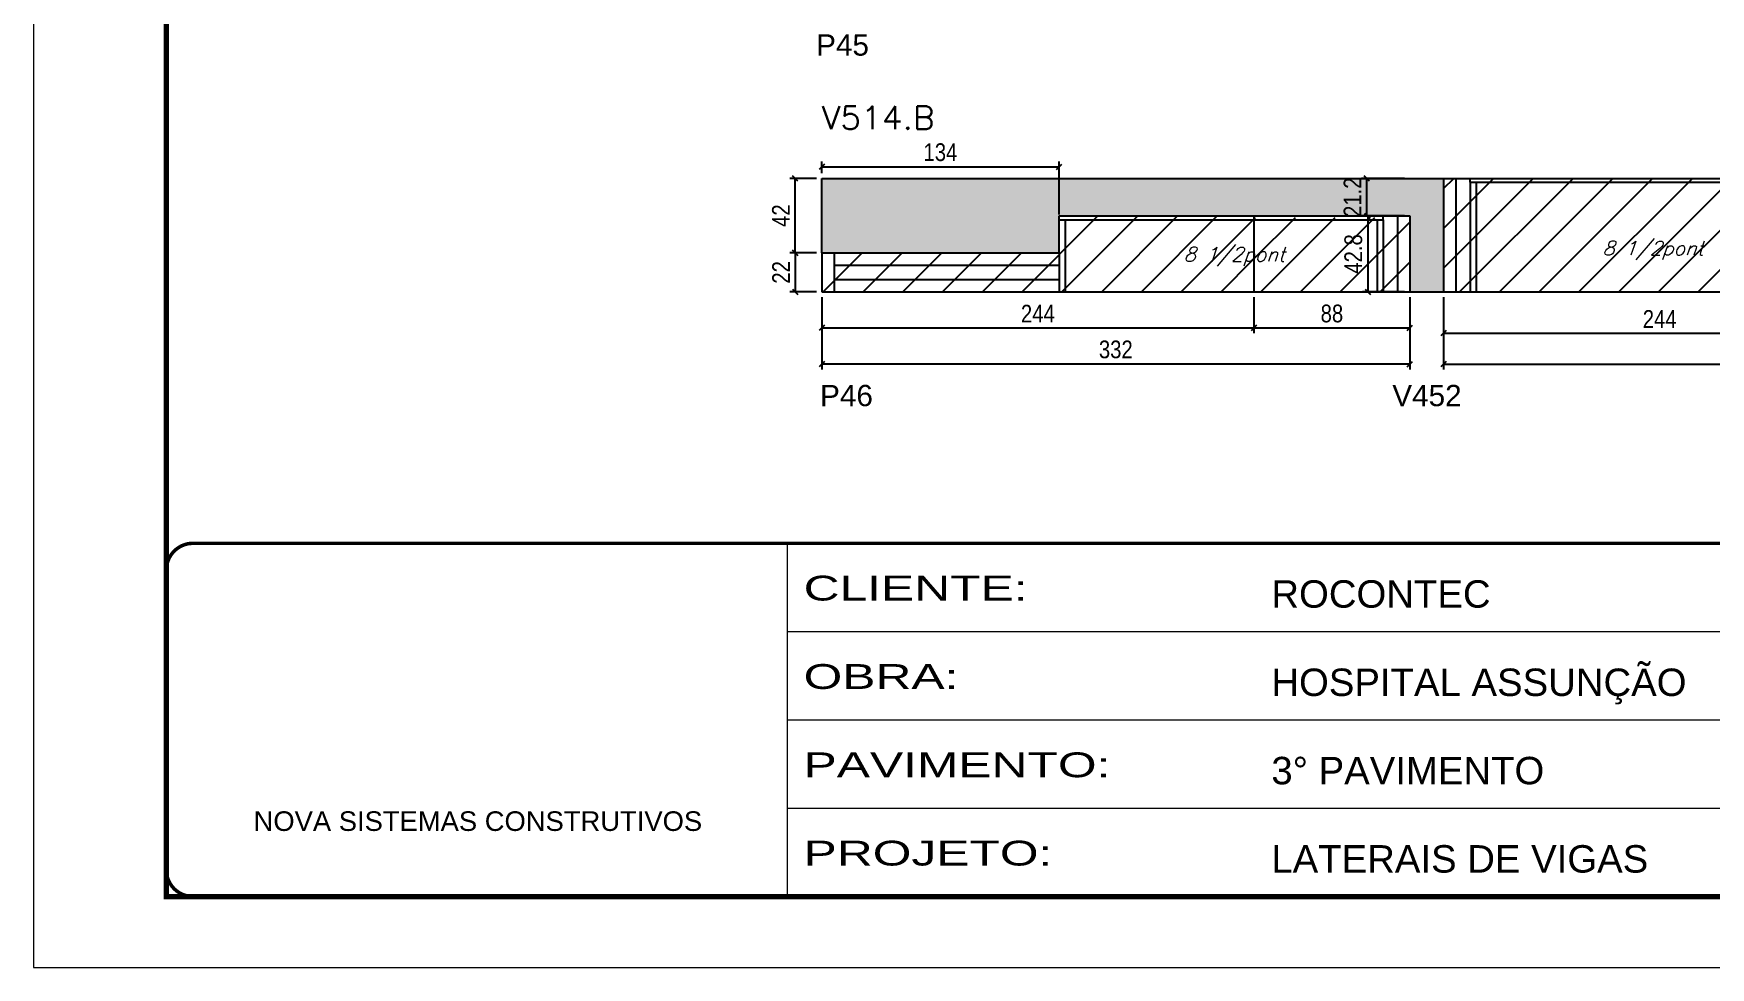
# Model space of a CAD drawing. Extents: x -21493 to -15213, y -12134 to 11887.
# Drawn here: x -21493 to -20547, y 5094 to 5621 of the extents above; entities that cross this region are included whole.
import ezdxf

# ---------------------------------------------------------------- set-up
doc = ezdxf.new("R2010")
doc.units = 0
doc.linetypes.add('CONTINUO', pattern=[0])
doc.linetypes.add('DASHED', pattern=[0.75, 0.5, -0.25])
for name, color, linetype in [('5', 5, 'Continuous'), ('COTA', 241, 'Continuous'), ('Painéis', 200, 'Continuous'), ('Reaproveitamento', 251, 'Continuous'), ('SARR_2.2x7', 40, 'Continuous'), ('SARR_3.5x7', 81, 'Continuous'), ('texto', 7, 'Continuous')]:
    doc.layers.add(name, color=color, linetype=linetype)
for name, color, linetype, lineweight in [('Folhas', 255, 'Continuous', 9), ('SARRAFO DE PRESSAO', 251, 'DASHED', 9), ('Texto Seção', 7, 'Continuous', 15)]:
    doc.layers.add(name, color=color, linetype=linetype, lineweight=lineweight)
doc.styles.add('ARIAL', font='arial.ttf')
doc.styles.add('COTA TECNICA', font='techl___.ttf', dxfattribs={"height": 10})
doc.styles.add('REGUA-120', font='ROMANS.shx', dxfattribs={"height": 15})
doc.styles.add('Romans', font='romans.shx')
doc.styles.get("Standard").update_dxf_attribs({"font": 'arial.ttf'})
doc.styles.add('Tecnologia', font='')
doc.styles.get('Tecnologia').set_extended_font_data('Forgotten Futurist')
doc.dimstyles.new('PAINEL', dxfattribs={"dimtxt": 10, "dimasz": 3, "dimexe": 3, "dimexo": 3, "dimgap": 3, "dimtad": 1, "dimdec": 1, "dimzin": 12, "dimdsep": 46, "dimtxsty": 'COTA TECNICA', "dimblk1": 'OBLIQUE', "dimblk2": 'OBLIQUE', "dimsah": 1, "dimcen": 0.9, "dimclrd": 4, "dimclre": 4, "dimclrt": 240, "dimadec": 1, "dimazin": 3, "dimtfac": 1, "dimtdec": 1, "dimtmove": 0, "dimatfit": 3, "dimfxl": 1, "dimtolj": 1, "dimtzin": 12, "dimarcsym": 0})
pattern_1 = [(45, (-150208.546, -26990.572), (-11.2253202, 11.2253202), [])]

# ---------------------------------------------------------------- blocks, each defined once
blk = doc.blocks.new('_Oblique')
at = {"color": 0, "linetype": 'ByBlock', "lineweight": -2}
blk.add_line((-0.5, -0.5), (0.5, 0.5), dxfattribs=at)
blk = doc.blocks.new('*D542')
at = {"layer": 'COTA', "color": 4, "linetype": 'ByBlock', "lineweight": -2, "transparency": 16777216}
for p, q in [((-21051.51, 5497.43), (-21066.46, 5497.43)), ((-21063.46, 5497.43), (-21063.46, 5475.43)), ((-21051.51, 5475.43), (-21066.46, 5475.43))]:
    blk.add_line(p, q, dxfattribs=at)
at = {"layer": 'Defpoints', "color": 0, "linetype": 'ByBlock', "transparency": 16777216}
for p in [(-21048.51, 5497.43), (-21063.46, 5475.43), (-21048.51, 5475.43)]:
    blk.add_point(p, dxfattribs=at)
at = {"layer": 'COTA', "color": 4, "linetype": 'ByBlock', "lineweight": -2, "transparency": 16777216, "xscale": 3, "yscale": 3, "zscale": 3}
for p, rotation in [((-21063.46, 5497.43), 90), ((-21063.46, 5475.43), 270)]:
    blk.add_blockref('_Oblique', p, dxfattribs=dict(at, rotation=rotation))
at = {"layer": 'COTA', "color": 240, "linetype": 'ByBlock', "transparency": 16777216, "insert": (-21071.46, 5486.43), "char_height": 10, "attachment_point": 5, "rotation": 90, "style": 'COTA TECNICA'}
blk.add_mtext('\\A1;22', dxfattribs=at)
blk = doc.blocks.new('*D543')
at = {"layer": 'COTA', "color": 4, "linetype": 'ByBlock', "lineweight": -2, "transparency": 16777216}
for p, q in [((-20719.52, 5518.23), (-20743.33, 5518.23)), ((-20740.33, 5518.23), (-20740.33, 5475.43)), ((-20719.52, 5475.43), (-20743.33, 5475.43))]:
    blk.add_line(p, q, dxfattribs=at)
at = {"layer": 'Defpoints', "color": 0, "linetype": 'ByBlock', "transparency": 16777216}
for p in [(-20716.52, 5518.23), (-20740.33, 5475.43), (-20716.52, 5475.43)]:
    blk.add_point(p, dxfattribs=at)
at = {"layer": 'COTA', "color": 4, "linetype": 'ByBlock', "lineweight": -2, "transparency": 16777216, "xscale": 3, "yscale": 3, "zscale": 3}
for p, rotation in [((-20740.33, 5518.23), 90), ((-20740.33, 5475.43), 270)]:
    blk.add_blockref('_Oblique', p, dxfattribs=dict(at, rotation=rotation))
at = {"layer": 'COTA', "color": 240, "linetype": 'ByBlock', "transparency": 16777216, "insert": (-20748.42, 5496.83), "char_height": 10, "attachment_point": 5, "rotation": 90, "style": 'COTA TECNICA'}
blk.add_mtext('\\A1;42.8', dxfattribs=at)
blk = doc.blocks.new('*D544')
at = {"layer": 'COTA', "color": 4, "linetype": 'ByBlock', "lineweight": -2, "transparency": 16777216}
for p, q in [((-20697.51, 5472.43), (-20697.51, 5449.07)), ((-20453.51, 5472.43), (-20453.51, 5449.07)), ((-20697.51, 5452.07), (-20453.51, 5452.07))]:
    blk.add_line(p, q, dxfattribs=at)
at = {"layer": 'Defpoints', "color": 0, "linetype": 'ByBlock', "transparency": 16777216}
for p in [(-20697.51, 5475.43), (-20453.51, 5475.43), (-20453.51, 5452.07)]:
    blk.add_point(p, dxfattribs=at)
at = {"layer": 'COTA', "color": 4, "linetype": 'ByBlock', "lineweight": -2, "transparency": 16777216, "xscale": 3, "yscale": 3, "zscale": 3, "rotation": 180}
blk.add_blockref('_Oblique', (-20697.51, 5452.07), dxfattribs=at)
at = {"layer": 'COTA', "color": 4, "linetype": 'ByBlock', "lineweight": -2, "transparency": 16777216, "xscale": 3, "yscale": 3, "zscale": 3}
blk.add_blockref('_Oblique', (-20453.51, 5452.07), dxfattribs=at)
at = {"layer": 'COTA', "color": 240, "linetype": 'ByBlock', "transparency": 16777216, "insert": (-20575.51, 5460.14), "char_height": 10, "attachment_point": 5, "style": 'COTA TECNICA'}
blk.add_mtext('\\A1;244', dxfattribs=at)
blk = doc.blocks.new('*D556')
at = {"layer": 'COTA', "color": 4, "linetype": 'ByBlock', "lineweight": -2, "transparency": 16777216}
for p, q in [((-21048.51, 5472.43), (-21048.51, 5431.7)), ((-20716.51, 5472.43), (-20716.51, 5431.7)), ((-20716.51, 5434.7), (-21048.51, 5434.7))]:
    blk.add_line(p, q, dxfattribs=at)
at = {"layer": 'Defpoints', "color": 0, "linetype": 'ByBlock', "transparency": 16777216}
for p in [(-21048.51, 5475.43), (-20716.51, 5475.43), (-21048.51, 5434.7)]:
    blk.add_point(p, dxfattribs=at)
at = {"layer": 'COTA', "color": 4, "linetype": 'ByBlock', "lineweight": -2, "transparency": 16777216, "xscale": 3, "yscale": 3, "zscale": 3, "rotation": 180}
blk.add_blockref('_Oblique', (-21048.51, 5434.7), dxfattribs=at)
at = {"layer": 'COTA', "color": 4, "linetype": 'ByBlock', "lineweight": -2, "transparency": 16777216, "xscale": 3, "yscale": 3, "zscale": 3}
blk.add_blockref('_Oblique', (-20716.51, 5434.7), dxfattribs=at)
at = {"layer": 'COTA', "color": 240, "linetype": 'ByBlock', "transparency": 16777216, "insert": (-20882.51, 5442.92), "char_height": 10, "attachment_point": 5, "style": 'COTA TECNICA'}
blk.add_mtext('\\A1;332', dxfattribs=at)
blk = doc.blocks.new('*D557')
at = {"layer": 'COTA', "color": 4, "linetype": 'ByBlock', "lineweight": -2, "transparency": 16777216}
for p, q in [((-21048.51, 5472.43), (-21048.51, 5452.08)), ((-20804.51, 5472.43), (-20804.51, 5452.08)), ((-21048.51, 5455.08), (-20804.51, 5455.08))]:
    blk.add_line(p, q, dxfattribs=at)
at = {"layer": 'Defpoints', "color": 0, "linetype": 'ByBlock', "transparency": 16777216}
for p in [(-21048.51, 5475.43), (-20804.51, 5475.43), (-20804.51, 5455.08)]:
    blk.add_point(p, dxfattribs=at)
at = {"layer": 'COTA', "color": 4, "linetype": 'ByBlock', "lineweight": -2, "transparency": 16777216, "xscale": 3, "yscale": 3, "zscale": 3, "rotation": 180}
blk.add_blockref('_Oblique', (-21048.51, 5455.08), dxfattribs=at)
at = {"layer": 'COTA', "color": 4, "linetype": 'ByBlock', "lineweight": -2, "transparency": 16777216, "xscale": 3, "yscale": 3, "zscale": 3}
blk.add_blockref('_Oblique', (-20804.51, 5455.08), dxfattribs=at)
at = {"layer": 'COTA', "color": 240, "linetype": 'ByBlock', "transparency": 16777216, "insert": (-20926.51, 5463.16), "char_height": 10, "attachment_point": 5, "style": 'COTA TECNICA'}
blk.add_mtext('\\A1;244', dxfattribs=at)
blk = doc.blocks.new('*D558')
at = {"layer": 'COTA', "color": 4, "linetype": 'ByBlock', "lineweight": -2, "transparency": 16777216}
for p, q in [((-20804.51, 5472.43), (-20804.51, 5452.08)), ((-20716.52, 5472.43), (-20716.52, 5452.08)), ((-20804.51, 5455.08), (-20716.52, 5455.08))]:
    blk.add_line(p, q, dxfattribs=at)
at = {"layer": 'Defpoints', "color": 0, "linetype": 'ByBlock', "transparency": 16777216}
for p in [(-20804.51, 5475.43), (-20716.52, 5475.43), (-20716.52, 5455.08)]:
    blk.add_point(p, dxfattribs=at)
at = {"layer": 'COTA', "color": 4, "linetype": 'ByBlock', "lineweight": -2, "transparency": 16777216, "xscale": 3, "yscale": 3, "zscale": 3, "rotation": 180}
blk.add_blockref('_Oblique', (-20804.51, 5455.08), dxfattribs=at)
at = {"layer": 'COTA', "color": 4, "linetype": 'ByBlock', "lineweight": -2, "transparency": 16777216, "xscale": 3, "yscale": 3, "zscale": 3}
blk.add_blockref('_Oblique', (-20716.52, 5455.08), dxfattribs=at)
at = {"layer": 'COTA', "color": 240, "linetype": 'ByBlock', "transparency": 16777216, "insert": (-20760.52, 5463.18), "char_height": 10, "attachment_point": 5, "style": 'COTA TECNICA'}
blk.add_mtext('\\A1;88', dxfattribs=at)
blk = doc.blocks.new('*D560')
at = {"layer": 'COTA', "color": 4, "linetype": 'ByBlock', "lineweight": -2, "transparency": 16777216}
for p, q in [((-21048.51, 5542.43), (-21048.51, 5548.95)), ((-20914.51, 5519.03), (-20914.51, 5548.95)), ((-21048.51, 5545.95), (-20914.51, 5545.95))]:
    blk.add_line(p, q, dxfattribs=at)
at = {"layer": 'Defpoints', "color": 0, "linetype": 'ByBlock', "transparency": 16777216}
for p in [(-21048.51, 5539.43), (-20914.51, 5545.95), (-20914.51, 5516.03)]:
    blk.add_point(p, dxfattribs=at)
at = {"layer": 'COTA', "color": 4, "linetype": 'ByBlock', "lineweight": -2, "transparency": 16777216, "xscale": 3, "yscale": 3, "zscale": 3, "rotation": 180}
blk.add_blockref('_Oblique', (-21048.51, 5545.95), dxfattribs=at)
at = {"layer": 'COTA', "color": 4, "linetype": 'ByBlock', "lineweight": -2, "transparency": 16777216, "xscale": 3, "yscale": 3, "zscale": 3}
blk.add_blockref('_Oblique', (-20914.51, 5545.95), dxfattribs=at)
at = {"layer": 'COTA', "color": 240, "linetype": 'ByBlock', "transparency": 16777216, "insert": (-20981.51, 5554.17), "char_height": 10, "attachment_point": 5, "style": 'COTA TECNICA'}
blk.add_mtext('\\A1;134', dxfattribs=at)
blk = doc.blocks.new('*D561')
at = {"layer": 'COTA', "color": 4, "linetype": 'ByBlock', "lineweight": -2, "transparency": 16777216}
for p, q in [((-21051.51, 5539.43), (-21066.46, 5539.43)), ((-21063.46, 5497.43), (-21063.46, 5539.43)), ((-21051.51, 5497.43), (-21066.46, 5497.43))]:
    blk.add_line(p, q, dxfattribs=at)
at = {"layer": 'Defpoints', "color": 0, "linetype": 'ByBlock', "transparency": 16777216}
for p in [(-21063.46, 5539.43), (-21048.51, 5539.43), (-21048.51, 5497.43)]:
    blk.add_point(p, dxfattribs=at)
at = {"layer": 'COTA', "color": 4, "linetype": 'ByBlock', "lineweight": -2, "transparency": 16777216, "xscale": 3, "yscale": 3, "zscale": 3}
for p, rotation in [((-21063.46, 5539.43), 90), ((-21063.46, 5497.43), 270)]:
    blk.add_blockref('_Oblique', p, dxfattribs=dict(at, rotation=rotation))
at = {"layer": 'COTA', "color": 240, "linetype": 'ByBlock', "transparency": 16777216, "insert": (-21071.54, 5518.43), "char_height": 10, "attachment_point": 5, "rotation": 90, "style": 'COTA TECNICA'}
blk.add_mtext('\\A1;42', dxfattribs=at)
blk = doc.blocks.new('*D562')
at = {"layer": 'COTA', "color": 4, "linetype": 'ByBlock', "lineweight": -2, "transparency": 16777216}
for p, q in [((-20719.52, 5539.43), (-20743.86, 5539.43)), ((-20740.86, 5518.23), (-20740.86, 5539.43)), ((-20719.52, 5518.23), (-20743.86, 5518.23))]:
    blk.add_line(p, q, dxfattribs=at)
at = {"layer": 'Defpoints', "color": 0, "linetype": 'ByBlock', "transparency": 16777216}
for p in [(-20740.86, 5539.43), (-20716.52, 5539.43), (-20716.52, 5518.23)]:
    blk.add_point(p, dxfattribs=at)
at = {"layer": 'COTA', "color": 4, "linetype": 'ByBlock', "lineweight": -2, "transparency": 16777216, "xscale": 3, "yscale": 3, "zscale": 3}
for p, rotation in [((-20740.86, 5539.43), 90), ((-20740.86, 5518.23), 270)]:
    blk.add_blockref('_Oblique', p, dxfattribs=dict(at, rotation=rotation))
at = {"layer": 'COTA', "color": 240, "linetype": 'ByBlock', "transparency": 16777216, "insert": (-20748.92, 5528.83), "char_height": 10, "attachment_point": 5, "rotation": 90, "style": 'COTA TECNICA'}
blk.add_mtext('\\A1;21.2', dxfattribs=at)
blk = doc.blocks.new('*D585')
at = {"layer": 'COTA', "color": 4, "linetype": 'ByBlock', "lineweight": -2, "transparency": 16777216}
for p, q in [((-20697.51, 5472.43), (-20697.51, 5431.7)), ((-20338.52, 5472.43), (-20338.52, 5431.7)), ((-20697.51, 5434.7), (-20338.52, 5434.7))]:
    blk.add_line(p, q, dxfattribs=at)
at = {"layer": 'Defpoints', "color": 0, "linetype": 'ByBlock', "transparency": 16777216}
for p in [(-20697.51, 5475.43), (-20338.52, 5475.43), (-20338.52, 5434.7)]:
    blk.add_point(p, dxfattribs=at)
at = {"layer": 'COTA', "color": 4, "linetype": 'ByBlock', "lineweight": -2, "transparency": 16777216, "xscale": 3, "yscale": 3, "zscale": 3, "rotation": 180}
blk.add_blockref('_Oblique', (-20697.51, 5434.7), dxfattribs=at)
at = {"layer": 'COTA', "color": 4, "linetype": 'ByBlock', "lineweight": -2, "transparency": 16777216, "xscale": 3, "yscale": 3, "zscale": 3}
blk.add_blockref('_Oblique', (-20338.52, 5434.7), dxfattribs=at)
at = {"layer": 'COTA', "color": 240, "linetype": 'ByBlock', "transparency": 16777216, "insert": (-20518.01, 5442.95), "char_height": 10, "attachment_point": 5, "style": 'COTA TECNICA'}
blk.add_mtext('\\A1;359', dxfattribs=at)
blk = doc.blocks.new('9999999999')
at = {"color": 30, "linetype": 'CONTINUO'}
for p, q in [((98564.56, 34230.21), (98564.56, 34429.45)), ((98564.56, 34379.64), (99583.98, 34379.64)), ((98564.56, 34329.83), (99487.98, 34329.83)), ((98564.56, 34280.02), (99487.98, 34280.02))]:
    blk.add_line(p, q, dxfattribs=at)
at = {"color": 30, "linetype": 'CONTINUO', "const_width": 2}
blk.add_lwpolyline([(99583.98, 34230.21), (99583.98, 34414.45, 0.414214), (99568.98, 34429.45), (98228.98, 34429.45, 0.414214), (98213.98, 34414.45), (98213.98, 34245.21, 0.414214), (98228.98, 34230.21), (99583.98, 34230.21)], format="xyb", dxfattribs=at)
at = {"layer": 'Folhas'}
blk.add_lwpolyline([(98138.98, 34190.21), (99623.98, 34190.21), (99623.98, 35240.21), (98138.98, 35240.21)], close=True, dxfattribs=at)
at = {"layer": 'Folhas', "color": 30, "const_width": 3}
blk.add_lwpolyline([(98213.98, 34230.21), (99583.98, 34230.21), (99583.98, 35200.21), (98213.98, 35200.21)], close=True, dxfattribs=at)
at = {"color": 7, "linetype": 'Continuous', "ltscale": 5, "style": 'ARIAL'}
for s, height, p in [('ROCONTEC', 15.483, (98837.68, 34393.13)), ('HOSPITAL ASSUNÇÃO', 15.4829, (98837.68, 34343.32)), ('3° PAVIMENTO', 15.4829, (98837.68, 34293.51)), ('NOVA SISTEMAS CONSTRUTIVOS', 11.0592, (98263.19, 34267.21)), ('LATERAIS DE VIGAS', 15.4829, (98837.68, 34243.7))]:
    blk.add_text(s, height=height, dxfattribs=at).set_placement(p)
at = {"layer": 'Folhas', "color": 7, "style": 'Tecnologia', "width": 1.5}
for s, p in [('CLIENTE:', (98573.65, 34397.17)), ('OBRA:', (98573.65, 34347.31)), ('PAVIMENTO:', (98573.65, 34297.5)), ('PROJETO:', (98573.65, 34247.69))]:
    blk.add_text(s, height=14, dxfattribs=at).set_placement(p)

msp = doc.modelspace()

# ---------------------------------------------------------------- hatches: boundary and pattern name
at = {"layer": 'COTA', "linetype": 'ByBlock'}
h = msp.add_hatch(dxfattribs=at)
h.set_pattern_fill('AR-CONC', color=256, scale=0.03)
h.set_pattern_definition([(50, (-150208.5458, -26989.772), (5.46554007, -0.47817257), [0.5715, -6.2865]), (355, (-150208.546, -26989.772), (-1.05730264, 5.73170536), [0.4572, -5.02921753]), (100.4514447, (-150208.0903, -26989.812), (4.40823741, 5.25353256), [0.48570026, -5.34270734]), (46.1842, (-150208.546, -26988.248), (8.13237123, -1.26126984), [0.85725, -9.42975]), (96.6355576, (-150207.868, -26988.353), (7.122124, 7.42278374), [0.7285507, -8.01406824]), (351.184151, (-150208.546, -26988.248), (7.122124, 7.42278374), [0.685799, -7.54379196]), (21, (-150207.7838, -26988.629), (4.54843174, -3.06795595), [0.5715, -6.2865]), (326, (-150207.784, -26988.629), (1.85406085, 5.52563898), [0.4572, -5.0292]), (71.451445, (-150207.4047, -26988.885), (6.40249258, 2.45768307), [0.48570026, -5.34269813]), (37.5, (-150208.5458, -26989.7722), (0.092658098, 2.536651166), [0, -4.96824, 0, -5.1054, 0, -5.04825]), (7.5, (-150208.5458, -26989.7722), (2.004589875, 3.005417245), [0, -2.91084, 0, -4.85394, 0, -1.92405]), (327.5, (-150210.245, -26989.7722), (4.067717855, -0.17186232), [0, -1.905, 0, -5.9436, 0, -7.8867]), (317.5, (-150211.007, -26989.7722), (4.44387544, 0.76279473), [0, -2.4765, 0, -3.94716, 0, -5.6007])])
h.paths.add_polyline_path([(-21048.51, 5539.43), (-21048.51, 5497.43), (-20914.51, 5497.43), (-20914.51, 5518.23), (-20716.52, 5518.23), (-20716.52, 5475.43), (-20697.51, 5475.43), (-20697.51, 5539.43)])
at = {"layer": 'Reaproveitamento', "linetype": 'ByBlock'}
h = msp.add_hatch(dxfattribs=at)
h.set_pattern_fill('ANSI31', color=256, scale=5)
h.set_pattern_definition(pattern_1)
h.paths.add_polyline_path([(-20697.51, 5539.43), (-20697.51, 5475.43), (-20453.51, 5475.43), (-20453.51, 5539.43)])
h.paths.add_polyline_path([(-20615.68, 5490.77), (-20548.06, 5490.77), (-20542.56, 5506.74), (-20610.18, 5506.74)], flags=24)
h = msp.add_hatch(dxfattribs=at)
h.set_pattern_fill('ANSI31', color=256, scale=5)
h.set_pattern_definition(pattern_1)
h.paths.add_polyline_path([(-20914.51, 5518.23), (-20914.51, 5497.43), (-21048.51, 5497.43), (-21048.51, 5475.43), (-20804.51, 5475.43), (-20804.51, 5518.23)])
h.paths.add_polyline_path([(-20852.05, 5487.31), (-20784.44, 5487.31), (-20778.94, 5503.28), (-20846.55, 5503.28)], flags=9)
h = msp.add_hatch(dxfattribs=at)
h.set_pattern_fill('ANSI31', color=256, scale=5)
h.set_pattern_definition(pattern_1)
h.paths.add_polyline_path([(-20716.52, 5517.43), (-20804.51, 5517.43), (-20804.51, 5475.43), (-20716.52, 5475.43)])
h.paths.add_polyline_path([(-20738.54, 5486.05), (-20738.54, 5507.63), (-20759.13, 5507.63), (-20759.13, 5486.05)], flags=24)

# ---------------------------------------------------------------- linework, layer by layer
at = {"layer": 'COTA', "linetype": 'ByBlock'}
for p, q in [((-21048.51, 5497.43), (-21048.51, 5539.43)), ((-21048.51, 5539.43), (-20697.51, 5539.43)), ((-20716.51, 5475.43), (-20697.51, 5475.43))]:
    msp.add_line(p, q, dxfattribs=at)
at = {"layer": 'Painéis', "linetype": 'ByBlock'}
for p, q in [((-20697.51, 5539.43), (-20338.52, 5539.43)), ((-20697.51, 5539.43), (-20697.51, 5475.43)), ((-20914.51, 5518.23), (-20716.51, 5518.23)), ((-20914.51, 5497.43), (-20914.51, 5518.23)), ((-20804.51, 5518.23), (-20804.51, 5475.43)), ((-20716.52, 5518.23), (-20716.52, 5475.43)), ((-21048.51, 5497.43), (-20914.51, 5497.43)), ((-21048.51, 5497.43), (-21048.51, 5475.43)), ((-21048.51, 5475.43), (-20716.51, 5475.43)), ((-20697.51, 5475.43), (-20338.52, 5475.43))]:
    msp.add_line(p, q, dxfattribs=at)
at = {"layer": 'SARR_2.2x7', "linetype": 'Continuous', "ltscale": 50}
for p, q in [((-20690.51, 5539.43), (-20690.51, 5475.43)), ((-20682.51, 5537.23), (-20682.51, 5539.43)), ((-20682.51, 5537.23), (-20453.51, 5537.23)), ((-20914.51, 5516.03), (-20731.51, 5516.03)), ((-20731.51, 5516.03), (-20731.51, 5518.23)), ((-20723.51, 5518.23), (-20723.51, 5475.43)), ((-21041.51, 5497.43), (-21041.51, 5475.43)), ((-21041.51, 5490.43), (-20914.51, 5490.43)), ((-21041.51, 5482.43), (-20914.51, 5482.43))]:
    msp.add_line(p, q, dxfattribs=at)
at = {"layer": 'SARR_3.5x7'}
for p, q in [((-20682.51, 5537.23), (-20682.51, 5475.43)), ((-20679.01, 5537.23), (-20679.01, 5475.43)), ((-20911.01, 5516.03), (-20911.01, 5475.43)), ((-20735.01, 5516.03), (-20735.01, 5475.43)), ((-20731.51, 5516.03), (-20731.51, 5475.43)), ((-20914.51, 5497.43), (-20914.51, 5475.43))]:
    msp.add_line(p, q, dxfattribs=at)

# ---------------------------------------------------------------- block references
at = {"layer": 'SARRAFO DE PRESSAO', "color": 6, "linetype": 'ByBlock'}
msp.add_blockref('9999999999', (-119632.39, -29095.85), dxfattribs=at)

# ---------------------------------------------------------------- texts
at = {"layer": '5', "linetype": 'Continuous'}
for s, rotation, p in [('P45', 0.00004, (-21051.68, 5608.68)), ('P46', 359.99996, (-21049.45, 5410.96)), ('V452', 359.99996, (-20726.45, 5410.96))]:
    msp.add_text(s, height=12, rotation=rotation, dxfattribs=at).set_placement(p)
at = {"layer": 'texto', "color": 2, "char_height": 8, "attachment_point": 5, "style": 'Romans'}
for insert in [(-20815.69, 5495.29), (-20579.31, 5498.76)]:
    msp.add_mtext('{\\Q19;\\C256;8 1/2pont}', dxfattribs=dict(at, insert=insert))
at = {"layer": 'Texto Seção', "style": 'REGUA-120', "width": 1.05}
msp.add_text('V514.B', height=13, dxfattribs=at).set_placement((-21048.51, 5567.12))

# ---------------------------------------------------------------- dimensions: what is measured, and where the dimension line sits
at = {"layer": 'COTA', "linetype": 'ByBlock'}
for base, p1, p2, picture, middle in [((-20914.51, 5545.95), (-21048.51, 5539.43), (-20914.51, 5516.03), '*D560', (-20981.51, 5554.17)), ((-21048.51, 5434.7), (-20716.51, 5475.43), (-21048.51, 5475.43), '*D556', (-20882.51, 5442.92)), ((-20804.51, 5455.08), (-21048.51, 5475.43), (-20804.51, 5475.43), '*D557', (-20926.51, 5463.16)), ((-20453.51, 5452.07), (-20697.51, 5475.43), (-20453.51, 5475.43), '*D544', (-20575.51, 5460.14)), ((-20338.52, 5434.7), (-20697.51, 5475.43), (-20338.52, 5475.43), '*D585', (-20518.01, 5442.95))]:
    dim = msp.add_linear_dim(base=base, p1=p1, p2=p2, dimstyle='PAINEL', dxfattribs=at)
    dim.commit()
    dim.dimension.update_dxf_attribs({"geometry": picture, "text_midpoint": middle})
for base, p1, p2, picture, middle in [((-21063.46, 5539.43), (-21048.51, 5497.43), (-21048.51, 5539.43), '*D561', (-21071.54, 5518.43)), ((-20740.33, 5475.43), (-20716.52, 5518.23), (-20716.52, 5475.43), '*D543', (-20748.42, 5496.83)), ((-21063.46, 5475.43), (-21048.51, 5497.43), (-21048.51, 5475.43), '*D542', (-21071.46, 5486.43))]:
    dim = msp.add_linear_dim(base=base, p1=p1, p2=p2, angle=90, dimstyle='PAINEL', dxfattribs=at)
    dim.commit()
    dim.dimension.update_dxf_attribs({"geometry": picture, "text_midpoint": middle})
dim = msp.add_linear_dim(base=(-20740.86, 5539.43), p1=(-20716.52, 5518.23), p2=(-20716.52, 5539.43), angle=90, dimstyle='PAINEL', dxfattribs=at)
dim.commit()
dim.dimension.update_dxf_attribs({"geometry": '*D562', "text_midpoint": (-20740.86, 5528.83), "dimtype": 160})
dim = msp.add_linear_dim(base=(-20716.52, 5455.08), p1=(-20804.51, 5475.43), p2=(-20716.52, 5475.43), dimstyle='PAINEL', override={"dimtmove": 1}, dxfattribs=at)
dim.commit()
dim.dimension.update_dxf_attribs({"geometry": '*D558', "text_midpoint": (-20760.52, 5463.18)})

doc.saveas('drawing.dxf')
